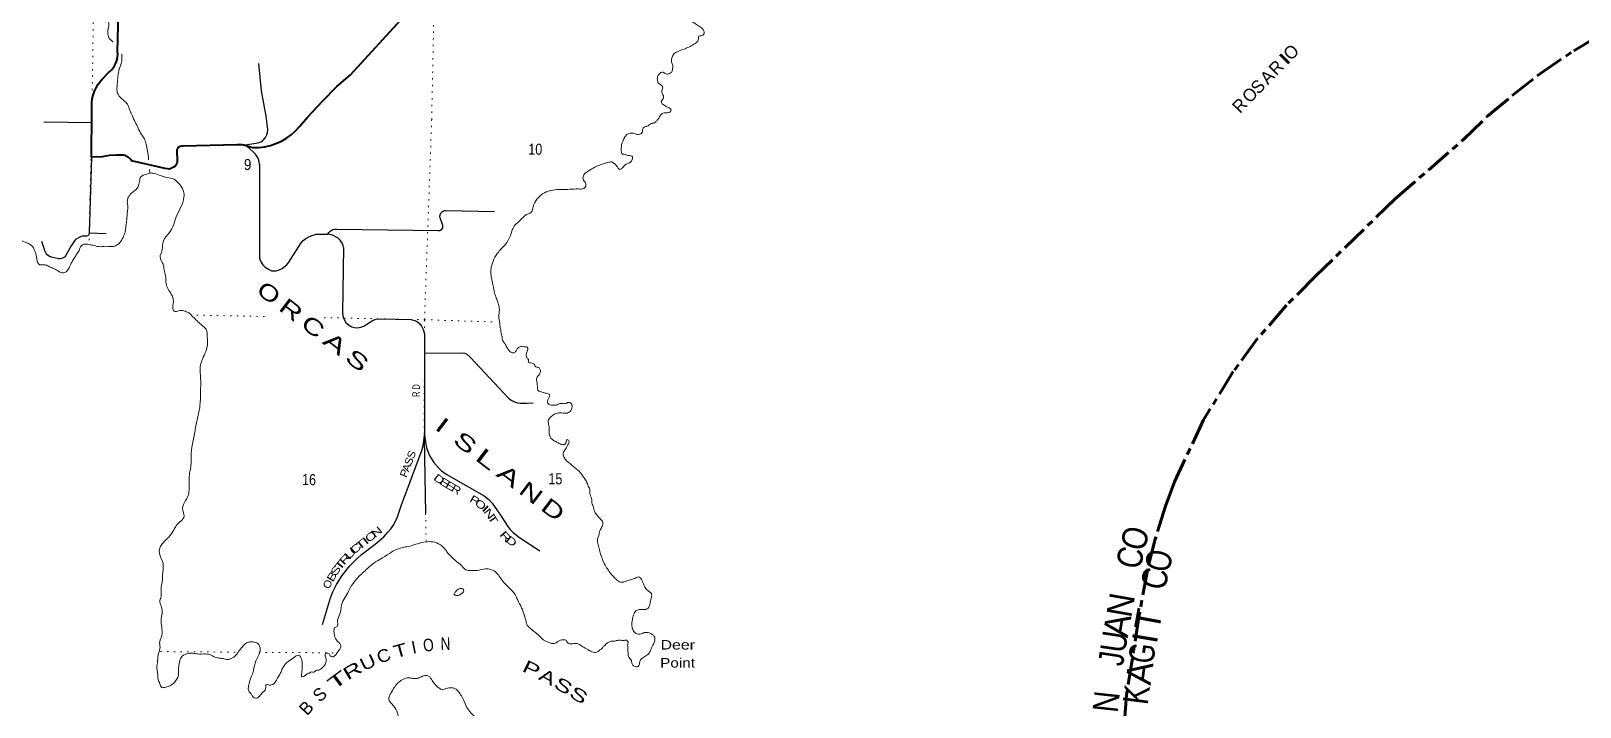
# Model space of a CAD drawing. Header units: feet. Extents: x -489137 to -242534, y 368785 to 558127.
# Drawn here: x -448694 to -424215, y 408578 to 419260 of the extents above; entities that cross this region are included whole.
import ezdxf
from ezdxf.enums import TextEntityAlignment as Align

# ---------------------------------------------------------------- set-up
doc = ezdxf.new("R2010")
doc.units = ezdxf.units.FT
doc.header["$LTSCALE"] = 70
doc.linetypes.add('DOTTED', pattern=[1.5, 0.3, -1.2])
doc.linetypes.add('LONG_DASH_SHORT_DASH', pattern=[9.9, 6, -1.2, 1.5, -1.2])
for name, color, linetype, lineweight in [('11', 7, 'LONG_DASH_SHORT_DASH', 60), ('26', 7, 'Continuous', 40), ('29', 7, 'Continuous', 25), ('39', 7, 'Continuous', 13), ('7', 7, 'DOTTED', 13)]:
    doc.layers.add(name, color=color, linetype=linetype, lineweight=lineweight)
for name, color, linetype in [('12', 7, 'Continuous'), ('30', 7, 'Continuous'), ('41', 7, 'Continuous'), ('42', 7, 'Continuous')]:
    doc.layers.add(name, color=color, linetype=linetype)

msp = doc.modelspace()

# ---------------------------------------------------------------- linework, layer by layer
at = {"layer": '11'}
msp.add_line((-427135.23, 416608.44), (-426057.5, 417544.06), dxfattribs=at)
for points in [[(-426057.5, 417544.06), (-425670.45, 417920.73), (-425287.09, 418238.29), (-424857.4, 418575.52), (-424315.36, 418946.47), (-423802.95, 419251.3)], [(-427135.23, 416608.44), (-428388.69, 415389.52), (-428854.5, 414925.82), (-429314.69, 414393.22), (-429694.49, 413877.26), (-430163.01, 413117.21), (-430623.21, 412138), (-430764.61, 411749.65), (-430928.16, 411228.14), (-431047.38, 410762.12), (-431180.36, 410032.54), (-431381.6, 408770.04), (-431496.48, 407314.08), (-431452.13, 405988.12), (-431341.24, 405155.93), (-431186, 404351.48), (-430849.11, 403113.02), (-428681.75, 397061.82), (-428341.66, 396301.43), (-428089.38, 395824.31), (-427864.82, 395451.21), (-427551.79, 394979.98)]]:
    msp.add_lwpolyline(points, dxfattribs=at)
at = {"layer": '26'}
for points in [[(-444318.57, 417902.43), (-444085.34, 418151.05), (-443861.28, 418384.38), (-443645.06, 418569.2), (-442397.54, 419937.71)], [(-447731.46, 417971.07), (-447733.6, 418124.34), (-447726.19, 418186.38), (-447712.33, 418247.31), (-447692.18, 418306.45), (-447665.96, 418363.16), (-447633.95, 418416.82), (-447596.52, 418466.84), (-447561.95, 418504.85), (-447470.07, 418605.02), (-447449.47, 418621.66), (-447421.97, 418648.22), (-447397.4, 418677.51), (-447376.03, 418709.21), (-447358.08, 418742.97), (-447343.76, 418778.42), (-447333.23, 418815.17), (-447326.59, 418852.82), (-447323.93, 418890.96), (-447325.27, 418929.17), (-447312.26, 419547.98)], [(-445294.31, 417445.64), (-445300.11, 417447.55), (-445329.02, 417455.1), (-445358.55, 417459.58), (-445388.4, 417460.96), (-445393.22, 417460.68), (-445418.16, 417459.2), (-445443.22, 417458.64), (-446288.44, 417439.55), (-446312.79, 417439), (-446338.44, 417434.38), (-446345.8, 417431.32), (-446353.03, 417427.39), (-446359.8, 417422.72), (-446366.06, 417417.36), (-446371.72, 417411.39), (-446376.72, 417404.85), (-446381.02, 417397.83), (-446384.55, 417390.39), (-446387.29, 417382.63), (-446389.21, 417374.63), (-446390.27, 417366.46), (-446385.66, 417215.04), (-446384.94, 417191.27), (-446390.39, 417165.04), (-446393.08, 417157.97), (-446397.43, 417149.37), (-446417.37, 417124.34), (-446442.35, 417109.81), (-446503.58, 417074.2), (-446574.13, 417085.1), (-447103.7, 417208.24), (-447106.18, 417212.2), (-447117.64, 417228.11), (-447130.7, 417242.74), (-447145.22, 417255.92), (-447161.03, 417267.51), (-447177.97, 417277.38), (-447195.85, 417285.43), (-447208.64, 417289.65), (-447230.91, 417295.06), (-447258.64, 417296.69), (-447347.97, 417299.66), (-447459.4, 417291.67), (-447569.38, 417272.07), (-447737.04, 417267.89), (-447731.46, 417971.07)], [(-445297.92, 417447.59), (-445187.82, 417419.36), (-445094.62, 417419.94), (-445002, 417430.25), (-444910.96, 417450.19), (-444822.5, 417479.53), (-444737.6, 417517.97), (-444657.17, 417565.06), (-444582.11, 417620.3), (-444513.24, 417683.09), (-444451.73, 417752.2), (-444318.57, 417902.43)]]:
    msp.add_lwpolyline(points, dxfattribs=at)
at = {"layer": '29'}
for p, q in [((-447730.41, 417809.28), (-448493.58, 417819.88)), ((-445084.47, 417151.24), (-445084.32, 415728.82)), ((-442137.71, 416423.02), (-441368.55, 416406.29)), ((-443861.77, 416129.25), (-442258.7, 416104.7)), ((-443756.27, 415839.15), (-443769.01, 414798.79)), ((-442477.78, 414476.27), (-442478.04, 412870.97)), ((-442480.31, 414170.1), (-441878.48, 414175.46)), ((-442479.95, 412810.82), (-442457.48, 411637.48))]:
    msp.add_line(p, q, dxfattribs=at)
for points in [[(-444978.7, 417915.66), (-445051.45, 418314.84), (-445092.95, 418748.13)], [(-445338.88, 417456.95), (-445102.97, 417493.82), (-445075.85, 417501.42), (-445056.32, 417510.1), (-445034.63, 417524.21), (-445019.44, 417538.32), (-444990.15, 417576.3), (-444968.46, 417617.54), (-444955.44, 417656.61), (-444953.27, 417702.19), (-444978.7, 417915.66)], [(-445084.47, 417151.24), (-445087.78, 417193.2), (-445094.29, 417219.24), (-445106.23, 417249.63), (-445123.58, 417280.02), (-445148.53, 417311.49), (-445169.14, 417332.11), (-445289.55, 417443.9)], [(-447737.04, 417267.89), (-447773.94, 416068.19), (-447505.21, 416057.8)], [(-442258.7, 416104.7), (-442236, 416106.82), (-442220.81, 416112.24), (-442200.2, 416127.44), (-442187.19, 416148.06), (-442186.1, 416169.76), (-442188.27, 416187.13), (-442230.58, 416306.51), (-442232.75, 416330.39), (-442229.49, 416353.18), (-442215.39, 416380.31), (-442198.03, 416400.93), (-442181.76, 416411.78), (-442167.66, 416417.21), (-442152.48, 416421.55), (-442137.71, 416423.02)], [(-447773.94, 416068.19), (-447777.94, 416044.97), (-447783.37, 416035.2), (-447797.47, 416025.43), (-447813.74, 416020), (-447883.16, 416015.66), (-447911.36, 416006.98), (-447946.08, 415991.79), (-447978.62, 415972.25), (-447989.46, 415963.57), (-448006.82, 415946.2), (-448058.89, 415863.72), (-448151.09, 415706.36), (-448167.36, 415687.91), (-448183.64, 415675.97), (-448208.58, 415664.03), (-448232.45, 415658.61), (-448258.48, 415659.69), (-448392.99, 415692.25), (-448420.11, 415707.44), (-448438.55, 415722.64), (-448455.91, 415745.43), (-448471.09, 415774.73), (-448523.15, 415931.01)], [(-445084.32, 415728.82), (-445082.35, 415671.62), (-445067.17, 415623.86), (-445032.45, 415565.26), (-444991.23, 415526.19), (-444932.66, 415489.29), (-444893.61, 415471.92), (-444850.22, 415467.58), (-444817.68, 415469.75), (-444780.79, 415482.78), (-444726.56, 415506.65), (-444696.18, 415528.36), (-444652.79, 415563.09), (-444618.08, 415606.5), (-444422.83, 415914.72), (-444392.46, 415949.45), (-444353.41, 415979.84), (-444305.68, 416008.05), (-444266.63, 416023.25), (-444216.73, 416040.61), (-444188.52, 416047.12), (-444162.49, 416049.3), (-444075.71, 416049.3), (-444004.48, 416049.75)], [(-444004.48, 416049.75), (-443986.76, 416073.17), (-443971.58, 416091.62), (-443961.81, 416099.22), (-443949.88, 416107.9), (-443923.85, 416122.01), (-443898.9, 416128.52), (-443861.77, 416129.25)], [(-443756.27, 415839.15), (-443761.14, 415869.14), (-443778.5, 415909.29), (-443811.04, 415953.79), (-443841.41, 415984.18), (-443870.7, 416003.71), (-443907.58, 416024.33), (-443927.11, 416034.1), (-443948.8, 416039.53), (-444004.48, 416049.75)], [(-443769.01, 414798.79), (-443760.07, 414733.92), (-443747.06, 414703.53), (-443716.68, 414651.44), (-443677.63, 414618.88), (-443623.4, 414586.32), (-443580.01, 414573.3), (-443534.45, 414568.96), (-443480.21, 414577.64), (-443436.82, 414597.17), (-443389.09, 414627.56), (-443287.13, 414692.68), (-443239.4, 414707.87), (-443178.65, 414712.21), (-442692.69, 414701.36), (-442627.6, 414686.17), (-442588.55, 414666.63), (-442549.5, 414631.9), (-442521.3, 414595), (-442495.27, 414542.91), (-442477.78, 414476.27)], [(-441878.48, 414175.46), (-441837.91, 414169.58), (-441809.7, 414156.55), (-441746.79, 414097.95), (-441145.84, 413459.8), (-441104.62, 413425.07), (-441054.72, 413399.02), (-441007, 413383.83), (-440963.61, 413379.49), (-440859.47, 413379.49), (-440759.67, 413386)], [(-442519.13, 412632.82), (-442501.78, 412689.26), (-442490.93, 412743.52), (-442478.04, 412870.97)], [(-442478.04, 412870.97), (-442451.88, 412700.12), (-442432.35, 412639.34), (-442393.3, 412543.84), (-442330.38, 412441.82), (-442243.61, 412346.32), (-442206.72, 412311.59), (-442132.96, 412257.32), (-441534.19, 411914.37), (-441458.25, 411857.94), (-441404.02, 411797.16), (-441286.86, 411623.51), (-441156.7, 411428.16), (-441121.99, 411384.75), (-441072.09, 411337), (-440974.46, 411258.86), (-440653.38, 411046.14)], [(-444087.7, 409880.71), (-443959.67, 410301.63), (-443922.78, 410397.13), (-443866.37, 410512.17), (-443775.26, 410657.6), (-443655.94, 410809.54), (-443538.79, 410926.75), (-443469.36, 410987.53), (-443256.75, 411152.49), (-443120.07, 411265.36), (-443052.82, 411339.16), (-443000.75, 411397.76), (-442970.38, 411447.69), (-442909.64, 411564.9), (-442844.55, 411755.91), (-442519.13, 412632.82)]]:
    msp.add_lwpolyline(points, dxfattribs=at)
at = {"layer": '39'}
msp.add_line((-446823.46, 417069.06), (-446818.77, 417012.16), dxfattribs=at)
for points in [[(-447722.15, 423623.97), (-447759.4, 423539.4), (-447804.73, 423452.9), (-447841.6, 423402.71), (-447868.35, 423354.45), (-447895.54, 423267.76), (-447908.3, 423209.23), (-447885.08, 423122.01), (-447913.95, 423065.68), (-447943.04, 422989.12), (-447938.02, 422898.04), (-447975.22, 422817.52), (-447996.89, 422684.25), (-448001.26, 422653.95), (-447977.43, 422621.34), (-447923.1, 422610.66), (-447874.73, 422608.14), (-447802.21, 422601.31), (-447747.86, 422592.65), (-447659.21, 422585.66), (-447592.86, 422568.79), (-447540.84, 422531.84), (-447525.6, 422452.79), (-447536.77, 422355.82), (-447564.58, 422214.52), (-447559.05, 422167.94), (-447531.37, 422119.11), (-447539.94, 422074.7), (-447534.8, 421993.74), (-447505.12, 421942.86), (-447477.85, 421857.62), (-447476.04, 421839.4), (-447525.45, 421748.89), (-447494.35, 421645.41), (-447495.19, 421570.58), (-447512.83, 421437.26), (-447518.11, 421326.07), (-447519.57, 421196.63), (-447550.43, 420962.32), (-447539.11, 420893.43), (-447541.13, 420893.45), (-447525.9, 420812.38), (-447504.89, 420709), (-447500.7, 420543.1), (-447496.04, 420419.66), (-447462.49, 420354.59), (-447417.16, 420261.07), (-447430.51, 420149.96), (-447435.23, 420089.33), (-447449.01, 419939.79), (-447448.04, 419846.74), (-447437.47, 419711.11), (-447442.18, 419650.47), (-447444.52, 419622.18), (-447446.6, 419616.13), (-447461.94, 419507.07), (-447469.02, 419416.12), (-447465.87, 419337.2), (-447478.77, 419266.54), (-447475.55, 419193.69), (-447463.95, 419149.07), (-447400.09, 419089.75), (-447397.48, 419086.75)], [(-438424.75, 420668.98), (-438516.39, 420589.03), (-438583.82, 420510.84), (-438622.9, 420442.48), (-438666.16, 420362.02), (-438687.16, 420287.4), (-438659.5, 420236.54), (-438603.57, 420189.44), (-438569.63, 420158.75), (-438526.14, 420081.43), (-438474.71, 419991.89), (-438400.43, 419962.8), (-438338.49, 419911.59), (-438299.01, 419836.34), (-438295.61, 419779.67), (-438280.44, 419694.55), (-438281.21, 419625.79), (-438263.9, 419550.77), (-438268.76, 419478), (-438255.3, 419419.2), (-438207.32, 419382.29), (-438145.29, 419339.17), (-438087.25, 419300.14), (-438057.91, 419218.92), (-438076.36, 419192.82), (-438139.07, 419175.27), (-438149.83, 419114.7), (-438200.83, 419062.64), (-438280.02, 419014.92), (-438359.06, 418979.33), (-438458.32, 418939.92), (-438529.32, 418902.22), (-438560.18, 418847.93), (-438573.03, 418781.32), (-438555.47, 418728.54), (-438554.23, 418659.76), (-438572.99, 418605.34), (-438603.42, 418589.48), (-438664.02, 418579.99), (-438702.01, 418608.71), (-438772.99, 418573.04), (-438795.79, 418518.66), (-438796.15, 418486.3), (-438778.57, 418435.55), (-438722.57, 418394.52), (-438712.67, 418378.23), (-438725.52, 418311.62), (-438715.94, 418267.02), (-438698.5, 418204.13), (-438733.41, 418147.86), (-438717.72, 418109.26), (-438657.68, 418068.18), (-438607.55, 418043.39), (-438581.54, 418024.91), (-438608.34, 417972.6), (-438709.29, 417961.52), (-438748.06, 417921.47), (-438754.93, 417912.49)], [(-447259.09, 418896.92), (-447260.32, 418786.91), (-447306.41, 418633.66), (-447323.91, 418512.48), (-447333.41, 418385.15), (-447330.47, 418288.03), (-447255.01, 418184.08), (-447197.08, 418134.93), (-447171.23, 418102.3), (-447131.93, 418010.87), (-447114.26, 417968.21), (-447109.14, 417958.57)], [(-451192.62, 418041.23), (-451189.51, 417973.45), (-451192.55, 417890.65), (-451179.58, 417795.54), (-451168.65, 417698.44), (-451152.43, 417538.65), (-451121.26, 417445.36), (-451089.8, 417376.31), (-451032.39, 417282.73), (-451002.79, 417225.82), (-450975.54, 417142.68), (-450948.24, 417063.58), (-450928.59, 417018.91), (-450886.42, 417000.25), (-450830.03, 416987.5), (-450753.18, 416996.73), (-450674.59, 416983.73), (-450622.22, 416973.04), (-450565.71, 416970.38), (-450511.27, 416963.71), (-450448.88, 416946.84), (-450329.19, 416826.29), (-450275.89, 416726.69), (-450214.64, 416616.9), (-450159.14, 416531.42), (-450065.9, 416395.01), (-450012.18, 416329.75), (-449968.43, 416274.71), (-449928.94, 416201.53), (-449871.45, 416114.01), (-449805.29, 416074.88), (-449739.16, 416033.73), (-449651.01, 415976.16), (-449556.74, 415924.59), (-449492.43, 415899.63), (-449429.83, 415898.92), (-449383.05, 415926.68), (-449354.44, 415954.64), (-449346.06, 415978.79), (-449339.69, 416004.99), (-449311.2, 416022.85), (-449282.86, 416028.59), (-449236.64, 416009.89), (-449196.33, 416003.38), (-449165.75, 416027.28), (-449081.05, 416018.24), (-449014.57, 416005.37), (-448950.08, 415994.54), (-448869.72, 415961.31), (-448757.27, 415909.54), (-448707.07, 415886.75), (-448643.4, 415809.26), (-448614.2, 415720.04), (-448602.75, 415665.36), (-448589.39, 415602.57), (-448569.52, 415576.08), (-448553.49, 415565.8), (-448486.84, 415567.07), (-448416.47, 415542.04), (-448354.22, 415513.05), (-448275.95, 415473.78), (-448199.65, 415438.58), (-448122.53, 415470.04), (-448085.39, 415534.27), (-448046.07, 415612.63), (-448006.94, 415674.82), (-447973.94, 415731.02), (-447934.86, 415789.17), (-447920.26, 415827.39), (-447909.87, 415851.52), (-447840.7, 415893.17), (-447778.18, 415886.41), (-447709.68, 415873.51), (-447623.11, 415852.34), (-447509.97, 415857.12), (-447390.85, 415855.78), (-447327.91, 415883.36), (-447280.93, 415927.28), (-447239.68, 415997.53), (-447208.43, 416075.98), (-447197.37, 416154.65), (-447184.02, 416255.52), (-447176.98, 416336.25), (-447170.03, 416408.91), (-447163.08, 416481.56), (-447172.16, 416564.5), (-447161.37, 416620.95), (-447134.56, 416667.12), (-447067.16, 416728.99), (-447016.12, 416774.89), (-446991.12, 416837.24), (-446978.34, 416891.65), (-446967.65, 416940.02), (-446945.14, 416964.01), (-446835.57, 417007.22), (-446809.23, 417015.01), (-446746.71, 417008.24)], [(-447109.14, 417958.57), (-447060.27, 417846.02), (-447011.97, 417748), (-446962.25, 417648.56), (-446902.59, 417553.39), (-446875.6, 417469.57), (-446854.29, 417367.3), (-446835.82, 417223.82), (-446835.72, 417222.52)], [(-438754.93, 417912.49), (-438765.08, 417896.57), (-438782.55, 417871.86), (-438799.16, 417850.56), (-438813.65, 417833.09), (-438827.28, 417819.89), (-438842.62, 417810.09), (-438859.66, 417804.13), (-438871.16, 417801.99), (-438880.53, 417799.44), (-438888.2, 417797.73), (-438894.14, 417794.46)], [(-441365.27, 415684.98), (-441322.1, 415747.12), (-441262.66, 415819.19), (-441201.29, 415883.15), (-441145.74, 415967.38), (-441095.73, 416094.1), (-441058.39, 416174.5), (-440988.86, 416246.45), (-440941.87, 416290.37), (-440866.33, 416358.21), (-440797.28, 416389.76), (-440774.7, 416419.82), (-440766.16, 416458.11), (-440732.72, 416550.67), (-440658.84, 416646.82), (-440552.99, 416716.34), (-440409.19, 416751.09), (-440302.11, 416755.95), (-440176.88, 416758.58), (-440045.56, 416763.16), (-439958.62, 416772.29), (-439936.19, 416790.22), (-439929.37, 416852.77), (-439970.92, 416921.93), (-439955.97, 416988.44), (-439882.55, 417048.23), (-439784.89, 417107.74), (-439701.67, 417143.17), (-439634.76, 417164.64), (-439561.81, 417186.05), (-439515.32, 417189.56), (-439481.27, 417166.96), (-439439.31, 417130.12), (-439389.53, 417072.99), (-439350.92, 417092.76), (-439311.99, 417138.79), (-439214.38, 417194.26), (-439189.56, 417242.47), (-439187.17, 417272.75), (-439263.65, 417293.81), (-439319.96, 417312.63), (-439346.18, 417314.95), (-439367.5, 417387.92), (-439364.84, 417440.42), (-439333.34, 417539.06), (-439296.21, 417603.3), (-439253.41, 417635.14), (-439146.38, 417635.96), (-439094.03, 417623.25), (-439030.92, 417664.97), (-439026.29, 417713.41), (-438993.61, 417743.34), (-438942.91, 417760.96), (-438906.22, 417788.83), (-438894.12, 417794.47)], [(-446746.71, 417008.24), (-446642.11, 416974.74), (-446547.57, 416945.39), (-446434.85, 416915.84), (-446356.92, 416848.29), (-446311.22, 416787.16), (-446281.73, 416722.18), (-446276.71, 416637.27), (-446329.27, 416468.15), (-446397.67, 416323.45), (-446441.68, 416192.62), (-446503.66, 416078.15), (-446602.23, 415943.89), (-446624.35, 415786.55), (-446653.81, 415689.91), (-446606.76, 415574.21), (-446591.7, 415485.15), (-446568.61, 415391.95), (-446561.74, 415292.87), (-446538.65, 415199.68), (-446489.14, 415120.32), (-446449.8, 415035.02), (-446446.82, 414948.11), (-446451.9, 414863.32), (-446430.09, 414830.74), (-446359.32, 414838.03), (-446280.58, 414837.14), (-446202.23, 414803.94), (-446084.47, 414691.49), (-446026.53, 414640.33), (-445960.6, 414583.02), (-445920.81, 414534.08), (-445909.74, 414449.1), (-445904.97, 414343.99), (-445933.07, 414192.77), (-445985, 414074.15), (-446014.38, 413983.57), (-446019.88, 413864.43), (-446012.04, 413680.48), (-446015.59, 413555.26), (-446024.34, 413335.13), (-446065.08, 413141.63), (-446101.83, 412944.05), (-446142.74, 412736.41), (-446163.38, 412534.6), (-446173.93, 412332.68), (-446191.07, 412252.06), (-446193.1, 412086.41), (-446207.12, 411931), (-446250.66, 411838.55), (-446298.63, 411713.83), (-446275.86, 411594.37), (-446394.74, 411450.24), (-446436.02, 411377.97), (-446505.9, 411277.73), (-446557.04, 411223.76), (-446636.92, 411131.72), (-446663.94, 411069.39), (-446647.2, 410952.02), (-446608.03, 410852.58), (-446611.86, 410705.13), (-446621.79, 410553.72), (-446637.13, 410454.89), (-446638.79, 410319.54), (-446657.93, 410240.96), (-446630.7, 410155.8), (-446623.89, 410052.68), (-446636.89, 409980.09), (-446628.65, 409828.47), (-446621.74, 409733.44), (-446632.38, 409689.11), (-446661.88, 409588.42), (-446654.62, 409521.67), (-446678.02, 409424.95), (-446693.53, 409311.98), (-446703.12, 409188.85), (-446693.96, 409111.97), (-446683.04, 409014.87), (-446657.66, 408943.87), (-446628.06, 408886.97), (-446563.38, 408892.3), (-446508.64, 408909.87), (-446439.43, 408955.56), (-446392.29, 409011.6), (-446373.75, 409041.7), (-446364.96, 409100.19), (-446359.61, 409207.21), (-446342.17, 409312.07), (-446302.97, 409380.32), (-446209.52, 409425.74), (-446134.77, 409428.94), (-446060.21, 409415.98), (-445937.03, 409416.62), (-445848.41, 409397.44), (-445768.12, 409358.15), (-445679.41, 409347.05), (-445602.9, 409328)], [(-439712.08, 411344.77), (-439693.44, 411382.95), (-439662.39, 411445.23), (-439657.78, 411491.65), (-439699.46, 411550.71), (-439749.25, 411607.84), (-439784.92, 411662.79), (-439810.08, 411751.97), (-439833.49, 411818.91), (-439833.07, 411853.25), (-439858.28, 411938.39), (-439865.34, 412021.3), (-439894.84, 412086.29), (-439922.29, 412153.27), (-439961.95, 412212.31), (-440033.55, 412302.01), (-440121.47, 412377.75), (-440183.42, 412430.98), (-440243.35, 412484.18), (-440273.04, 412533.01), (-440284.39, 412595.77), (-440265.85, 412625.86), (-440230.85, 412680.02), (-440208.05, 412728.25), (-440189.34, 412772.49), (-440219.25, 412803.13), (-440240.06, 412752.86), (-440298.98, 412723.21), (-440365.26, 412752.25), (-440437.48, 412791.45), (-440479.43, 412828.28), (-440506.56, 412921.53), (-440505.52, 413006.37), (-440520.76, 413081.3), (-440495.72, 413147.69), (-440473.26, 413167.64), (-440416.21, 413209.43), (-440377.7, 413221.12), (-440329.17, 413226.63), (-440240.4, 413219.57), (-440175.42, 413249.15), (-440144.25, 413321.53), (-440161.72, 413378.3), (-440201.96, 413390.87), (-440248.64, 413371.19), (-440315.22, 413375.98), (-440380.1, 413354.49), (-440444.84, 413345.11), (-440529.24, 413378.39), (-440516.19, 413455.02), (-440499.32, 413513.42), (-440525.41, 413525.84), (-440579.73, 413542.61), (-440615.95, 413553.12), (-440648.11, 413565.6), (-440670.27, 413569.89), (-440693.31, 413667.13), (-440704.19, 413768.27), (-440652.7, 413850.53), (-440644.07, 413894.88), (-440665.79, 413935.53), (-440714.05, 413952.24), (-440733.92, 413978.73), (-440773.88, 414013.52), (-440836.3, 414028.37), (-440831.89, 414058.62), (-440857.66, 414097.3), (-440864.85, 414170.12), (-440843.99, 414224.43), (-440851.6, 414262.91), (-440906.01, 414271.6), (-440952.43, 414274.14), (-440980.82, 414264.36), (-441017.6, 414228.41), (-441044.37, 414186.28), (-441090.96, 414174.68), (-441158.86, 414236.06), (-441196.46, 414299.11), (-441220.19, 414339.79), (-441245.8, 414392.6), (-441249.34, 414433.05), (-441264.87, 414483.74), (-441270.36, 414530.27), (-441277.89, 414574.8), (-441287.15, 414643.6), (-441300, 414748.8), (-441292.63, 414855.8), (-441296.1, 414902.31), (-441317.39, 414977.3), (-441340.85, 415040.2), (-441368.15, 415119.3), (-441383.39, 415194.22), (-441398.58, 415273.19), (-441413.92, 415340.04), (-441428.68, 415453.34), (-441413.26, 415558.23), (-441365.27, 415684.98)], [(-441040.79, 410355.58), (-441005.44, 410274.37), (-440940.42, 410142.31), (-440918.93, 410083.48), (-440876.14, 409949.65), (-440850.88, 409868.55), (-440797.01, 409815.41), (-440729.06, 409758.08), (-440645.17, 409682.38), (-440599.25, 409639.44), (-440516.94, 409600.12), (-440426.31, 409580.92), (-440369.4, 409610.59), (-440278.15, 409641.89), (-440233.88, 409629.27), (-440224.06, 409606.93), (-440184.02, 409578.2), (-440137.61, 409575.65), (-440085.04, 409581.12), (-440024.64, 409566.3), (-439992.61, 409543.72), (-439916.43, 409498.41), (-439870.31, 409471.63), (-439785.88, 409440.37), (-439733.19, 409455.94), (-439702.61, 409479.84), (-439669.98, 409505.74), (-439641.32, 409537.75), (-439614.73, 409565.73), (-439573.95, 409597.6), (-439525.24, 409617.26), (-439470.71, 409618.66), (-439444.36, 409626.45), (-439377.63, 409633.78), (-439335.31, 409627.24), (-439284.76, 409632.73), (-439258.9, 409600.12), (-439265.58, 409549.68), (-439261.89, 409521.36), (-439264.58, 409466.84), (-439255.17, 409410.16), (-439253.57, 409375.79), (-439213.76, 409328.88), (-439196.43, 409259.99), (-439162.55, 409223.24), (-439099.99, 409220.52), (-439079.38, 409254.63), (-439074.89, 409290.95), (-439056.23, 409331.15), (-439007.35, 409364.94), (-438948.25, 409408.73), (-438911.32, 409456.8), (-438890.48, 409509.1), (-438865.66, 409557.31), (-438842.78, 409611.6), (-438834.31, 409643.83), (-438843.79, 409694.45), (-438877.74, 409725.14), (-438923.91, 409747.88), (-438990.44, 409756.71), (-439051.28, 409735.17), (-439117.93, 409733.9), (-439167.94, 409772.85), (-439195.34, 409843.87), (-439198.71, 409898.46), (-439187.68, 409975.11), (-439179.15, 410011.38), (-439164.53, 410051.62), (-439154.11, 410077.77), (-439095.11, 410113.47), (-439018.34, 410116.65), (-438979.93, 410120.26), (-438943.34, 410140.05), (-438912.09, 410218.5), (-438894.97, 410297.1), (-438886.08, 410363.67), (-438966, 410433.26), (-439009.48, 410510.53), (-439031.12, 410557.24), (-439046.78, 410597.82), (-439094.81, 410632.71), (-439135.37, 410619.02), (-439206.38, 410591.54), (-439279.31, 410572.15), (-439328.02, 410552.5), (-439374.48, 410551), (-439440.64, 410590.13), (-439490.52, 410639.18), (-439556.16, 410720.74), (-439609.73, 410798.11), (-439655.01, 410893.58), (-439684.38, 410968.67), (-439711.53, 411059.89), (-439730.68, 411144.96), (-439743.88, 411221.88), (-439727.11, 411272.2), (-439712.08, 411344.77)], [(-445602.9, 409328), (-445550.31, 409335.49), (-445473.04, 409379.07), (-445407.44, 409459.15), (-445315.23, 409569.23), (-445256.23, 409604.94), (-445185.54, 409606.16), (-445111.11, 409583.1), (-445071.91, 409485.68), (-445140.74, 409306.64), (-445178.96, 409153.52), (-445208.32, 409064.95), (-445248.09, 408950.24), (-445254.67, 408907.89), (-445259.45, 408847.33), (-445225.77, 408794.42), (-445209.84, 408776.06), (-445182.09, 408733.32), (-445111.52, 408724.44), (-445048.07, 408794.44), (-444986.58, 408868.5), (-444977.74, 408931.04), (-444923.3, 408924.36), (-444890.97, 408926.02), (-444833.89, 408969.83), (-444796.71, 409038.1), (-444743.02, 409134.48), (-444711.87, 409204.84), (-444632.02, 409294.86), (-444536.31, 409360.45), (-444471.25, 409396.09), (-444429.27, 409361.27), (-444410.19, 409270.14), (-444409.14, 409191.33), (-444418.43, 409092.44), (-444418.87, 409056.08), (-444339.66, 409093.57), (-444317.28, 409107.46), (-444294.97, 409115.29), (-444256.39, 409133.04), (-444222.09, 409130.64), (-444193.55, 409152.54), (-444153.07, 409160.17), (-444089.98, 409199.87), (-444065.46, 409223.83), (-444034.48, 409280.06), (-444031.82, 409332.56), (-444039.47, 409366.99), (-444038.8, 409421.53), (-443992.32, 409425.05), (-443964.55, 409384.33), (-443934.43, 409369.85), (-443873.37, 409409.57), (-443842.51, 409455.69), (-443815.82, 409491.76), (-443799.17, 409531.98), (-443806.78, 409570.45), (-443848.63, 409615.37), (-443882.34, 409666.26), (-443905.53, 409751.38), (-443904.89, 409803.9), (-443896.41, 409836.13), (-443857.9, 409847.82), (-443845.44, 409875.97), (-443843.18, 409896.14), (-443847.09, 409906.29), (-443846.37, 409964.87), (-443802.56, 410079.54), (-443791.46, 410162.25), (-443689.8, 410383.35), (-443605.19, 410531.91), (-443510.98, 410639.95), (-443355.73, 410785.69), (-443247.63, 410873.38), (-443137.83, 410934.77), (-442995.36, 411026.11), (-442810.69, 411100.81), (-442703.41, 411121.82), (-442583.81, 411158.87), (-442454.22, 411187.71), (-442345.2, 411186.49), (-442224.57, 411142.7), (-442158.69, 411081.35), (-442113.04, 411016.18), (-442027.29, 410928.34), (-441981.34, 410887.42), (-441889.38, 410811.63), (-441823.54, 410746.24), (-441748.99, 410733.28), (-441645.97, 410736.16), (-441510.37, 410760.9), (-441427.71, 410749.87), (-441333.49, 410694.26), (-441283.78, 410631.07), (-441224.22, 410547.56), (-441136.44, 410459.7), (-441040.79, 410355.58)], [(-441970.9, 410420.59), (-441938.35, 410440.43), (-441916.04, 410448.26), (-441887.75, 410449.96), (-441857.71, 410429.42), (-441853.9, 410411.19), (-441894.82, 410367.21), (-441941.58, 410341.47), (-441992.01, 410346.07), (-442009.98, 410362.44), (-441983.29, 410398.51), (-441971.21, 410420.19)], [(-444679.75, 404840.95), (-444681.7, 404907.13), (-444676.87, 404971.73), (-444635.5, 405052.08), (-444573.84, 405140.28), (-444550.3, 405249.12), (-444500.21, 405381.9), (-444470.73, 405480.57), (-444433.35, 405565.01), (-444389.86, 405653.41), (-444356.81, 405713.65), (-444262.78, 405807.55), (-444146.6, 405895.15), (-444059.26, 405936.59), (-443947.6, 405985.84), (-443844.08, 406029.13), (-443724.83, 406037.89), (-443621.67, 406052.89), (-443548.49, 406092.48), (-443533.41, 406169.08), (-443524.17, 406263.94), (-443532.78, 406385.26), (-443534.97, 406536.81), (-443555.57, 406668.37), (-443546.03, 406787.46), (-443518.35, 406904.33), (-443476.49, 407025.09), (-443422.31, 407161.86), (-443370.28, 407288.56), (-443312.46, 407392.97), (-443267.22, 407459.14), (-443215.33, 407573.72), (-443175.39, 407702.57), (-443123.23, 407839.37), (-443083.46, 407954.09), (-443052.11, 408040.61), (-442993.99, 408169.26), (-442942.5, 408251.52), (-442907.17, 408333.96), (-442890.15, 408404.48), (-442903.37, 408479.38), (-442966.54, 408597.28), (-443008.37, 408644.22), (-443034.15, 408682.89), (-443035.48, 408739.48), (-443008.59, 408791.71), (-442954.95, 408884.04), (-442895.49, 408958.13), (-442830.28, 409005.88), (-442745.06, 409039.27), (-442674.47, 409032.42), (-442607.89, 409027.63), (-442543.01, 409049.12), (-442472.02, 409074.59), (-442411.55, 409065.83), (-442353.84, 408996.48), (-442314.15, 408939.47), (-442260.25, 408888.35), (-442210.15, 408857.48), (-442110.97, 408876.57), (-442028.14, 408879.68), (-441959.89, 408846.58), (-441916.16, 408789.52), (-441870.64, 408714.26), (-441805.76, 408570.08), (-441744.19, 408486.55), (-441680.37, 408421.18), (-441622.36, 408376.08), (-441504.18, 408297.97), (-441401.88, 408242.27), (-441271.26, 408190.29), (-441178.53, 408177.13), (-441073.71, 408161.81), (-440944.74, 408140.15), (-440854.23, 408110.85), (-440767.66, 408089.67), (-440663.04, 408058.19), (-440570.24, 408051.08), (-440471.4, 408041.89), (-440407.16, 408010.86), (-440367.3, 407967.99), (-440311.66, 407894.63), (-440264.07, 407823.38), (-440222.34, 407768.36), (-440190.97, 407691.23), (-440165.57, 407622.25), (-440176.65, 407541.56), (-440209.85, 407469.2), (-440259.17, 407399.04), (-440298.42, 407326.75), (-440329.35, 407274.57), (-440356.21, 407224.36), (-440381.16, 407166.05), (-440381.78, 407115.55)]]:
    msp.add_spline(points, degree=3, dxfattribs=at)
at = {"layer": '7'}
for p, q in [((-447731.27, 417971.06), (-447777.34, 415955.09)), ((-446073.41, 414770.16), (-444981.73, 414748.07)), ((-446645.45, 409453.41), (-445418.94, 409444.58)), ((-445093.34, 409442.23), (-443874.42, 409433.45))]:
    msp.add_line(p, q, dxfattribs=at)
for points in [[(-447452.27, 434661.78), (-447510.27, 430806.42), (-447606.99, 425435.11), (-447698.96, 420128.49), (-447731.27, 417971.06)], [(-442362.13, 417863.31), (-442318.11, 420007.68), (-442270.14, 425347.13), (-442231.41, 427724.3)], [(-442362.13, 417863.31), (-442475.87, 414697.37), (-442480.84, 412792.06), (-442449.94, 411207.87)], [(-444061.55, 414729.46), (-442475.87, 414697.37), (-441331.37, 414660.26)]]:
    msp.add_lwpolyline(points, dxfattribs=at)

# ---------------------------------------------------------------- texts
at = {"layer": '12'}
for s, rotation, width, p in [('O', 75.379, 0.85, (-431100.79, 411025.31)), ('C', 77.298, 0.85, (-431166.14, 410735.42)), ('O', 77.112, 0.8, (-430714.13, 410686.1)), ('C', 78.116, 0.85, (-430773.69, 410407.14)), ('N', 80.06, 0.95, (-431307.82, 409974.7)), ('U', 81.502, 0.85, (-431404.92, 409418.22)), ('G', 80.536, 0.75, (-430965.3, 409243.7)), ('J', 81.536, 0.8, (-431437.52, 409211.82)), ('N', 83.791, 0.85, (-431522.35, 408477.26)), ('K', 82.751, 0.85, (-431047.91, 408599.36))]:
    msp.add_text(s, height=400, rotation=rotation, dxfattribs=dict(at, width=width)).set_placement(p)
for s, rotation, p in [('T', 79.568, (-430870.58, 409762.42)), ('A', 80.249, (-431363.49, 409660.01)), ('I', 80.536, (-430904.2, 409563.93)), ('A', 82.297, (-431003.08, 408912.8))]:
    msp.add_text(s, height=400, rotation=rotation, dxfattribs=at).set_placement(p)
at = {"layer": '30'}
for s, rotation, width, p in [('R', 89.991, 0.65, (-442547.93, 413520.9)), ('D', 89.991, 0.65, (-442547.92, 413634.29)), ('S', 69.64, 1.1, (-442665.66, 412441.6)), ('S', 69.64, 1.1, (-442626.21, 412545.48)), ('P', 68.14, 1.15, (-442738.11, 412250.84)), ('A', 69.14, 1.15, (-442702.57, 412339.24)), ('D', 323.656, 1.4, (-442279.64, 412129.35)), ('E', 328.698, 1.4, (-442188.24, 412071.97)), ('E', 329.698, 1.35, (-442097.81, 412017.8)), ('R', 330.198, 1.25, (-442001.84, 411962.2)), ('P', 330.198, 1.35, (-441711.52, 411795.57)), ('O', 321.384, 1.4, (-441627.44, 411730.37)), ('I', 316.74, 1.85, (-441552.88, 411667.64)), ('N', 307.007, 1.4, (-441499.45, 411596.49)), ('T', 302.007, 1.6, (-441445.75, 411513.16)), ('I', 38.807, 1.65, (-443369.49, 411158.56)), ('O', 39.55, 1.45, (-443287.86, 411224.94)), ('N', 39.55, 1.5, (-443194.13, 411298.33)), ('R', 311.645, 1.55, (-441237.72, 411229.65)), ('D', 321.327, 1.45, (-441139.02, 411149.64)), ('U', 46.015, 1.65, (-443606.67, 410963.72)), ('C', 42.199, 1.6, (-443525.76, 411036.86)), ('T', 38.807, 1.8, (-443448.33, 411096.28)), ('S', 57.933, 1.4, (-443829.42, 410703)), ('T', 51.857, 1.8, (-443763.94, 410785.12)), ('R', 47.015, 1.6, (-443685.61, 410877.19)), ('O', 63.879, 1.1, (-443953.45, 410493.58)), ('B', 57.933, 1.4, (-443889.36, 410607.31))]:
    msp.add_text(s, height=120, rotation=rotation, dxfattribs=dict(at, width=width)).set_placement(p, align=Align.CENTER)
at = {"layer": '41'}
for s, rotation, width, p in [('I', 46.035, 1.8, (-428857.79, 418702.37)), ('T', 15.526, 1.3, (-442933.7, 409346.65)), ('O', 6.877, 0.8, (-442484.34, 409449)), ('N', 1.606, 0.8, (-442219.02, 409477.04)), ('U', 25.729, 1.25, (-443435.67, 409140.85)), ('C', 20.737, 1.1, (-443185.03, 409257.11)), ('P', 333.908, 1.5, (-440948.41, 409150.55)), ('T', 36.688, 1.9, (-443916.95, 408828.31)), ('R', 31.154, 1.5, (-443687.67, 408993.37)), ('A', 332.925, 1.4, (-440686.87, 409020.56)), ('S', 329.713, 1.55, (-440450.59, 408896.5)), ('S', 328.429, 1.55, (-440206.5, 408753.94))]:
    msp.add_text(s, height=200, rotation=rotation, dxfattribs=dict(at, width=width)).set_placement(p)
for s, rotation, p in [('O', 46.035, (-428782.3, 418780.63)), ('A', 46.035, (-429148.71, 418400.74)), ('R', 46.035, (-429012, 418542.48)), ('O', 46.035, (-429433.07, 418105.92)), ('S', 46.035, (-429296.36, 418247.66)), ('R', 46.035, (-429587.28, 417946.04)), ('I', 11.397, (-442660.24, 409417.58)), ('S', 42.13, (-444130.09, 408642.87)), ('B', 47.508, (-444331.31, 408431.29))]:
    msp.add_text(s, height=200, rotation=rotation, dxfattribs=at).set_placement(p)
at = {"layer": '42'}
for s, width, p in [('O', 1.35, (-445151.06, 415129.6)), ('R', 1.45, (-444797.9, 414860.36)), ('C', 1.45, (-444450.99, 414595.89)), ('A', 1.6, (-444104.09, 414331.41)), ('S', 1.55, (-443750.93, 414062.17)), ('I', 1.6, (-442330.43, 412979.22)), ('S', 1.55, (-442043.01, 412760.1)), ('L', 1.75, (-441696.11, 412495.63)), ('A', 1.6, (-441358.6, 412238.32)), ('N', 1.45, (-441005.43, 411969.07)), ('D', 1.45, (-440658.53, 411704.6))]:
    msp.add_text(s, height=250, rotation=322.679, dxfattribs=dict(at, width=width)).set_placement(p)
for s, width, p in [('Deer', 1.25, (-438744.85, 409486.32)), ('Point', 1.2, (-438750.91, 409201.3))]:
    msp.add_text(s, height=150, dxfattribs=dict(at, width=width)).set_placement(p)
at = {"layer": '7'}
for s, width, p in [('10', 0.85, (-440836.56, 417305.44)), ('9', 0.9, (-445330.49, 417063.03)), ('16', 0.85, (-444412.08, 412084.56)), ('15', 0.85, (-440519.08, 412098.15))]:
    msp.add_text(s, height=175, rotation=359.356, dxfattribs=dict(at, width=width)).set_placement(p)

doc.saveas('drawing.dxf')
